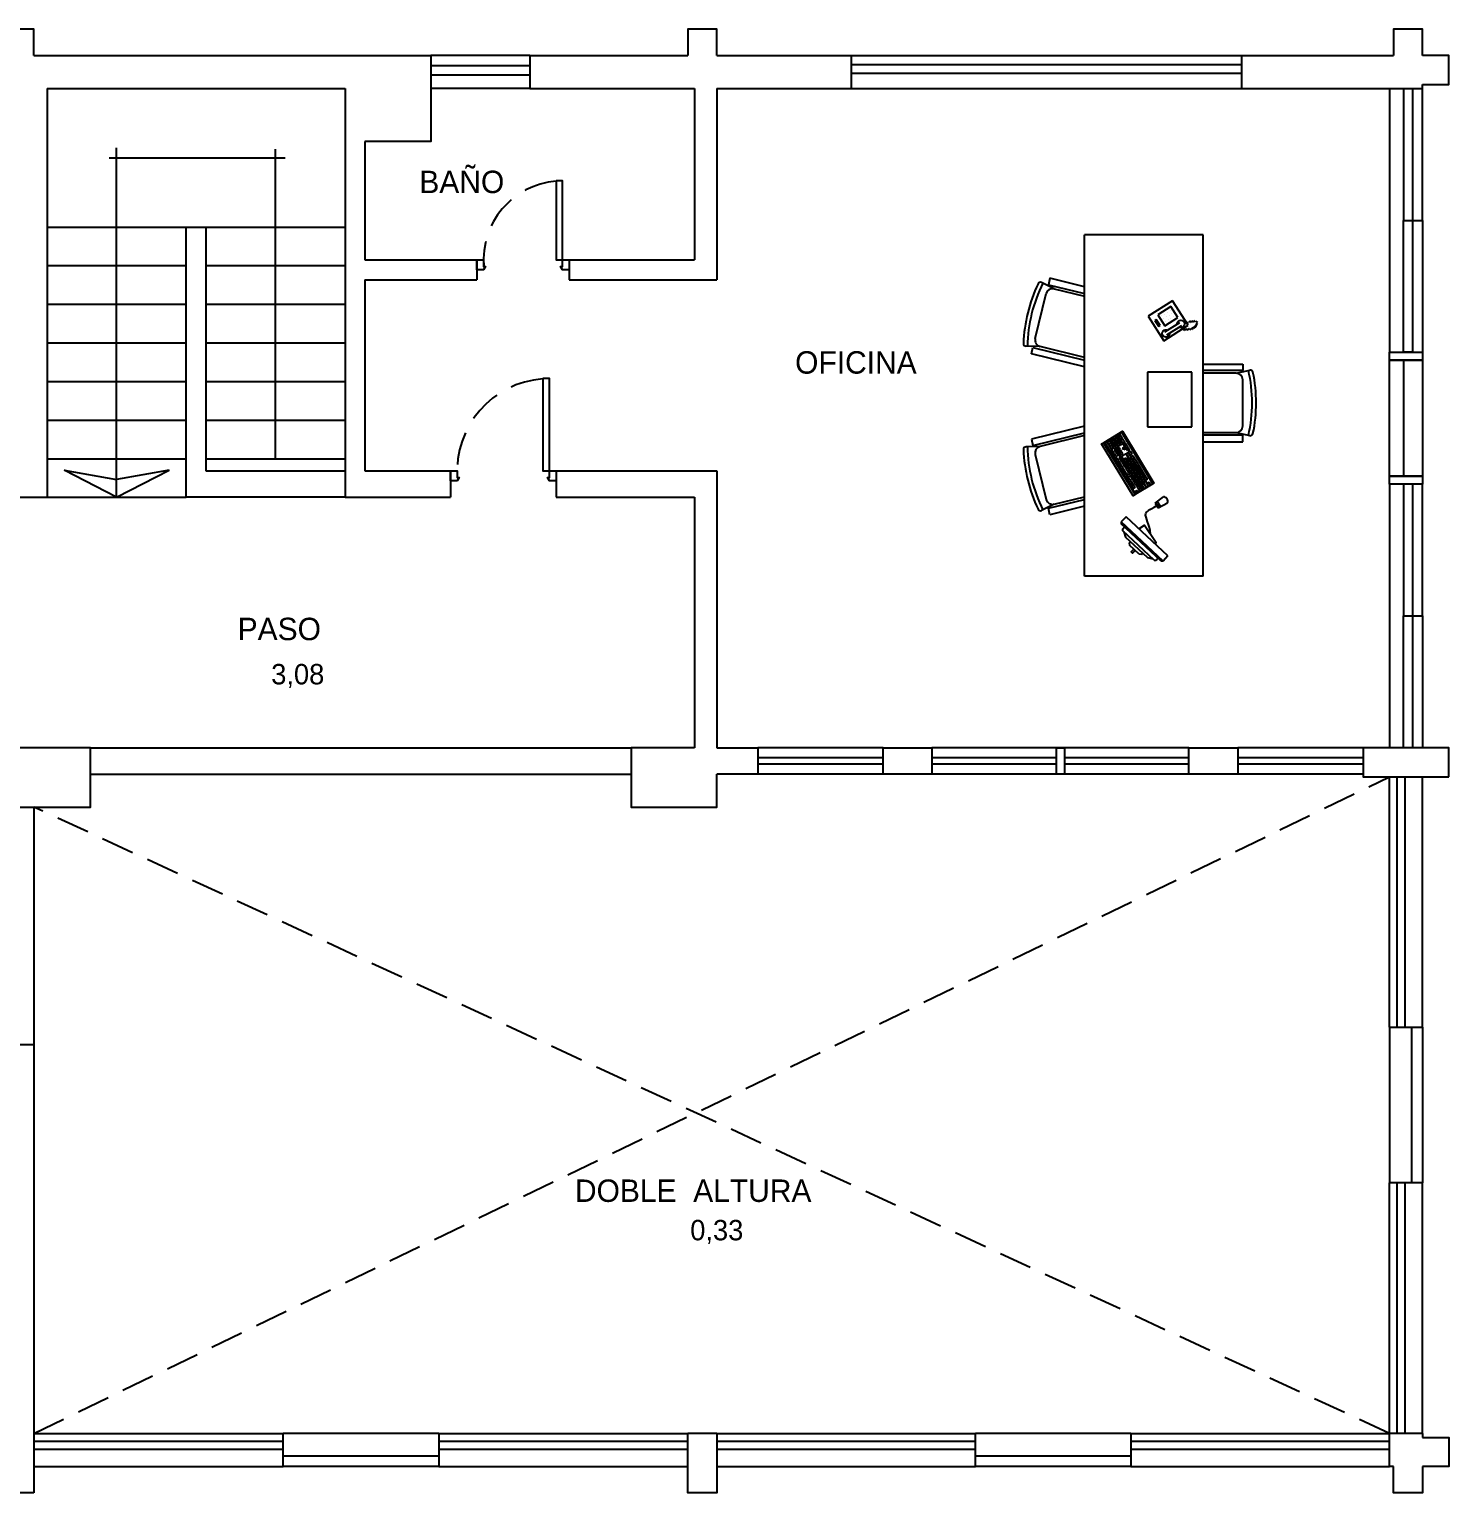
# Model space of a CAD drawing. Header units: millimetres. Extents: x 74.4 to 90.7, y 102.1 to 113.2.
# Drawn here: x 79.91 to 90.67, y 102.06 to 113.16 of the extents above; entities that cross this region are included whole.
import ezdxf
from ezdxf.enums import TextEntityAlignment as Align

# ---------------------------------------------------------------- set-up
doc = ezdxf.new("R2010")
doc.units = ezdxf.units.MM
for name, pattern in [('CONTINUA', [0]), ('DASHED', [0.75, 0.5, -0.25]), ('DASHED2', [0.375, 0.25, -0.125])]:
    doc.linetypes.add(name, pattern=pattern)
for name, color, linetype in [('0.1', 7, 'Continuous'), ('02', 2, 'Continuous'), ('AUX', 1, 'DASHED'), ('CARPINTERÍA', 1, 'Continuous'), ('MUEBLES', 252, 'CONTINUA'), ('MUROS', 4, 'Continuous')]:
    doc.layers.add(name, color=color, linetype=linetype)
doc.styles.add('STYLUS', font='stylu.ttf')

# ---------------------------------------------------------------- blocks, each defined once
blk = doc.blocks.new('RECTANG')
for p, q in [((1, 1), (0, 1)), ((0, 1), (0, 0)), ((1, 0), (1, 1)), ((0, 0), (1, 0))]:
    blk.add_line(p, q)
blk = doc.blocks.new('telefono')
for p, q in [((-0.03479, -0.053826), (-0.03479, -0.053826)), ((-0.019296, -0.053826), (-0.019296, -0.053826)), ((-0.003801, -0.053826), (-0.003801, -0.053826)), ((0.036107, -0.025859), (0.036107, -0.108497)), ((0.052635, -0.025859), (0.052635, -0.108497)), ((-0.03479, -0.069321), (-0.03479, -0.069321)), ((-0.03479, -0.084815), (-0.03479, -0.084815)), ((-0.03479, -0.10031), (-0.03479, -0.10031)), ((-0.019296, -0.069321), (-0.019296, -0.069321)), ((-0.019296, -0.084815), (-0.019296, -0.084815)), ((-0.019296, -0.10031), (-0.019296, -0.10031)), ((-0.003801, -0.069321), (-0.003801, -0.069321)), ((-0.003801, -0.084815), (-0.003801, -0.084815)), ((-0.003801, -0.10031), (-0.003801, -0.10031)), ((0.050228, -0.124668), (0.056192, -0.143474)), ((0.069414, -0.103808), (0.079331, -0.107113)), ((0.07272, -0.110419), (0.082636, -0.113724)), ((0.076025, -0.11703), (0.085942, -0.120335)), ((0.079331, -0.123641), (0.089247, -0.126947)), ((0.082636, -0.130252), (0.092553, -0.133558)), ((0.052887, -0.14678), (0.062803, -0.150085)), ((0.056192, -0.153391), (0.066109, -0.156696)), ((0.059498, -0.160002), (0.069414, -0.163307)), ((0.062803, -0.166613), (0.07272, -0.169918)), ((0.071552, -0.174626), (0.081469, -0.177931)), ((0.079331, -0.169918), (0.089247, -0.173224)), ((0.082636, -0.163307), (0.092553, -0.166613)), ((0.085942, -0.136863), (0.095858, -0.140169)), ((0.085942, -0.143474), (0.095858, -0.14678)), ((0.085942, -0.150085), (0.095858, -0.153391)), ((0.085942, -0.156696), (0.095858, -0.160002))]:
    blk.add_line(p, q)
for centre, start, end in [((0.044371, -0.025859), 298.491464, 241.508536), ((0.044371, -0.108497), 118.491464, 61.508536)]:
    blk.add_arc(centre, 0.017324, start, end)
for p, xscale, yscale, zscale in [((0.067807, -0.133941), -0.135614, 0.133941, 0.135614), ((0.011694, -0.113222), -0.061979, 0.072308, 0.061979), ((-0.001219, -0.022837), -0.033572, 0.007747, 0.033572)]:
    blk.add_blockref('RECTANG', p, dxfattribs=dict(xscale=xscale, yscale=yscale, zscale=zscale))

msp = doc.modelspace()

# ---------------------------------------------------------------- linework, layer by layer
at = {"layer": '0.1', "linetype": 'Continuous', "ltscale": 0.5}
for p, q in [((80.04333, 111.659544), (81.09833, 111.659544)), ((81.24833, 111.659544), (82.30333, 111.659544)), ((80.04333, 111.366687), (81.09833, 111.366687)), ((81.24833, 111.366687), (82.30333, 111.366687)), ((80.04333, 111.07383), (81.09833, 111.07383)), ((81.24833, 111.07383), (82.30333, 111.07383)), ((80.04333, 110.780973), (81.09833, 110.780973)), ((81.24833, 110.780973), (82.30333, 110.780973)), ((80.04333, 110.488116), (81.09833, 110.488116)), ((81.24833, 110.488116), (82.30333, 110.488116)), ((80.04333, 110.195259), (81.09833, 110.195259)), ((81.24833, 110.195259), (82.30333, 110.195259)), ((80.04333, 109.902401), (81.09833, 109.902401)), ((81.24833, 109.902401), (82.30333, 109.902401)), ((80.04333, 109.609544), (81.09833, 109.609544))]:
    msp.add_line(p, q, dxfattribs=at)
at = {"layer": '0.1', "linetype": 'DASHED2'}
for p, q in [((79.94333, 102.509544), (90.22333, 107.489544)), ((90.22333, 102.509544), (79.94333, 107.259544))]:
    msp.add_line(p, q, dxfattribs=at)
at = {"layer": '02'}
for p, q in [((80.57083, 109.609544), (80.57083, 112.259899)), ((81.77583, 109.902401), (81.77583, 112.248916)), ((80.513893, 112.184544), (81.849715, 112.184544)), ((81.09833, 109.609544), (81.09833, 111.659544)), ((81.09833, 111.659544), (81.24833, 111.659544)), ((81.24833, 111.659544), (81.24833, 109.809544)), ((80.57083, 109.609544), (80.173243, 109.814401)), ((80.173243, 109.814401), (80.57083, 109.74402)), ((80.57083, 109.609544), (80.968417, 109.814401)), ((80.968417, 109.814401), (80.57083, 109.74402)), ((81.24833, 109.809544), (82.30333, 109.809544)), ((82.30333, 109.609544), (81.09833, 109.609544)), ((80.37333, 107.709544), (84.47333, 107.709544)), ((80.37333, 107.509544), (84.47333, 107.509544)), ((79.94333, 107.259544), (79.94333, 105.459544))]:
    msp.add_line(p, q, dxfattribs=at)
at = {"layer": 'AUX', "linetype": 'Continuous', "ltscale": 0.5}
for p, q in [((83.70333, 112.959544), (82.95333, 112.959544)), ((83.70333, 112.881188), (82.95333, 112.881188)), ((83.70333, 112.812523), (82.95333, 112.812523)), ((83.70333, 112.709544), (82.95333, 112.709544)), ((90.22333, 112.709544), (90.22333, 110.709544)), ((90.330024, 112.709544), (90.330024, 111.709544)), ((90.398689, 112.709544), (90.398689, 110.709544)), ((90.47333, 111.709544), (90.47333, 110.709544)), ((90.330024, 110.649544), (90.330024, 109.769544)), ((90.22333, 109.709544), (90.22333, 107.709544)), ((90.330024, 109.709544), (90.330024, 108.709544)), ((90.398689, 109.709544), (90.398689, 107.709544)), ((90.47333, 108.709544), (90.47333, 107.709544)), ((86.38333, 107.709544), (85.43333, 107.709544)), ((88.70333, 107.709544), (86.75333, 107.709544)), ((90.02333, 107.709544), (89.07333, 107.709544)), ((86.38333, 107.633312), (85.43333, 107.633312)), ((86.38333, 107.58478), (85.43333, 107.58478)), ((87.69833, 107.633312), (86.75333, 107.633312)), ((87.69833, 107.58478), (86.75333, 107.58478)), ((88.70333, 107.633312), (87.75833, 107.633312)), ((88.70333, 107.58478), (87.75833, 107.58478)), ((90.02333, 107.633312), (89.07333, 107.633312)), ((90.02333, 107.58478), (89.07333, 107.58478)), ((86.38333, 107.509544), (85.43333, 107.509544)), ((88.70333, 107.509544), (86.75333, 107.509544)), ((90.02333, 107.509544), (89.07333, 107.509544)), ((90.22333, 105.589544), (90.22333, 107.489544)), ((90.28333, 105.589544), (90.28333, 107.489544)), ((90.34333, 105.589544), (90.34333, 107.489544)), ((90.47333, 105.589544), (90.47333, 107.489544)), ((90.22333, 105.589544), (90.47333, 105.589544)), ((90.22333, 105.589544), (90.22333, 104.409544)), ((90.393889, 104.409544), (90.393889, 105.589544)), ((90.47333, 104.409544), (90.22333, 104.409544)), ((90.22333, 102.509544), (90.22333, 104.409544)), ((90.28333, 102.509544), (90.28333, 104.409544)), ((90.34333, 102.509544), (90.34333, 104.409544)), ((90.47333, 102.509544), (90.47333, 104.409544)), ((79.94333, 102.509544), (81.83333, 102.509544)), ((83.01333, 102.509544), (81.83333, 102.509544)), ((81.83333, 102.259544), (81.83333, 102.509544)), ((83.01333, 102.509544), (83.01333, 102.259544)), ((83.01333, 102.509544), (84.90333, 102.509544)), ((85.12333, 102.509544), (87.08333, 102.509544)), ((88.26333, 102.509544), (87.08333, 102.509544)), ((87.08333, 102.259544), (87.08333, 102.509544)), ((88.26333, 102.509544), (88.26333, 102.259544)), ((88.26333, 102.509544), (90.22333, 102.509544)), ((79.94333, 102.449544), (81.83333, 102.449544)), ((79.94333, 102.389544), (81.83333, 102.389544)), ((83.01333, 102.449544), (84.90333, 102.449544)), ((83.01333, 102.389544), (84.90333, 102.389544)), ((85.12333, 102.449544), (87.08333, 102.449544)), ((85.12333, 102.389544), (87.08333, 102.389544)), ((88.26333, 102.449544), (90.22333, 102.449544)), ((88.26333, 102.389544), (90.22333, 102.389544)), ((79.94333, 102.259544), (81.83333, 102.259544)), ((81.83333, 102.338985), (83.01333, 102.338985)), ((83.01333, 102.259544), (84.90333, 102.259544)), ((85.12333, 102.259544), (87.08333, 102.259544)), ((87.08333, 102.338985), (88.26333, 102.338985)), ((88.26333, 102.259544), (90.22333, 102.259544))]:
    msp.add_line(p, q, dxfattribs=at)
for points in [[(90.398689, 112.709544), (90.398689, 111.709544), (90.47333, 111.709544), (90.47333, 112.709544)], [(90.330024, 107.709544), (90.330024, 108.709544), (90.398689, 108.709544), (90.398689, 107.709544)], [(90.47333, 105.589544), (90.47333, 104.409544)], [(83.01333, 102.259544), (81.83333, 102.259544)], [(88.26333, 102.259544), (87.08333, 102.259544)]]:
    msp.add_lwpolyline(points, dxfattribs=at)
for points in [[(90.330024, 111.709544), (90.398689, 111.709544), (90.398689, 110.709544), (90.330024, 110.709544)], [(90.22333, 110.649544), (90.22333, 110.709544), (90.47333, 110.709544), (90.47333, 110.649544)], [(90.22333, 110.649544), (90.47333, 110.649544), (90.47333, 109.769544), (90.22333, 109.769544)], [(90.22333, 109.709544), (90.22333, 109.769544), (90.47333, 109.769544), (90.47333, 109.709544)], [(90.398689, 108.709544), (90.47333, 108.709544), (90.47333, 109.709544), (90.398689, 109.709544)], [(87.69833, 107.709544), (87.75833, 107.709544), (87.75833, 107.509544), (87.69833, 107.509544)]]:
    msp.add_lwpolyline(points, close=True, dxfattribs=at)
at = {"layer": 'CARPINTERÍA', "linetype": 'Continuous', "ltscale": 0.5}
for p, q in [((86.14333, 112.959544), (89.10333, 112.959544)), ((86.14333, 112.89256), (89.10333, 112.89256)), ((86.14333, 112.825575), (89.10333, 112.825575)), ((86.14333, 112.709544), (89.10333, 112.709544))]:
    msp.add_line(p, q, dxfattribs=at)
for points in [[(83.90333, 112.010829), (83.90333, 111.409544), (83.95333, 111.409544), (84.00333, 111.409544), (84.00333, 111.334544), (84.00333, 111.334544), (84.00333, 111.334544), (83.95333, 111.334544), (83.93833, 111.359544), (83.95333, 111.359544), (83.95333, 111.409544), (83.95333, 112.010829), (83.90333, 112.010829), (83.90333, 112.010829)], [(83.35333, 111.409544), (83.35333, 111.409544), (83.35333, 111.409544), (83.35333, 111.409544), (83.35333, 111.409544), (83.35333, 111.409544), (83.35333, 111.409544), (83.35333, 111.409544), (83.35333, 111.409544), (83.35333, 111.409544), (83.35333, 111.409544), (83.35333, 111.359544), (83.36833, 111.359544), (83.35333, 111.334544), (83.30333, 111.334544), (83.30333, 111.334544), (83.30333, 111.334544), (83.30333, 111.409544), (83.35333, 111.409544)], [(83.80333, 110.511323), (83.80333, 109.809544), (83.85333, 109.809544), (83.90333, 109.809544), (83.90333, 109.734544), (83.90333, 109.734544), (83.90333, 109.734544), (83.85333, 109.734544), (83.83833, 109.759544), (83.85333, 109.759544), (83.85333, 109.809544), (83.85333, 110.511323), (83.80333, 110.511323), (83.80333, 110.511323)], [(83.15333, 109.809544), (83.15333, 109.809544), (83.15333, 109.809544), (83.15333, 109.809544), (83.15333, 109.809544), (83.15333, 109.809544), (83.15333, 109.809544), (83.15333, 109.809544), (83.15333, 109.809544), (83.15333, 109.809544), (83.15333, 109.809544), (83.15333, 109.759544), (83.16833, 109.759544), (83.15333, 109.734544), (83.10333, 109.734544), (83.10333, 109.734544), (83.10333, 109.734544), (83.10333, 109.809544), (83.15333, 109.809544)]]:
    msp.add_lwpolyline(points, close=True, dxfattribs=at)
at = {"layer": 'CARPINTERÍA', "linetype": 'DASHED2'}
for centre, radius, start, end in [((83.95333, 111.409544), 0.6, 94.780192, 184.780192), ((83.85333, 109.809544), 0.7, 94.096044, 184.096044)]:
    msp.add_arc(centre, radius, start, end, dxfattribs=at)
at = {"layer": 'MUEBLES', "linetype": 'Continuous'}
for p, q in [((87.912216, 109.012622), (87.912216, 111.600197)), ((88.812216, 111.600197), (87.912216, 111.600197)), ((88.812216, 109.012622), (88.812216, 111.600197)), ((87.681121, 111.19098), (87.586179, 111.238385)), ((87.649278, 111.270893), (87.637341, 111.222339)), ((87.637341, 111.222339), (87.912216, 111.154764)), ((87.912216, 111.206253), (87.649278, 111.270893)), ((87.537075, 110.814482), (87.62063, 111.154363)), ((87.681121, 111.19098), (87.912216, 111.134169)), ((87.573693, 110.753992), (87.467593, 110.75601)), ((87.508428, 110.697952), (87.520364, 110.746506)), ((87.912216, 110.598686), (87.508428, 110.697952)), ((87.520364, 110.746506), (87.912216, 110.650175)), ((87.912216, 110.67077), (87.573693, 110.753992)), ((88.389025, 110.559868), (88.389025, 110.144874)), ((88.724756, 110.559868), (88.389025, 110.559868)), ((88.724756, 110.144874), (88.724756, 110.559868)), ((88.812216, 110.620524), (89.111326, 110.620524)), ((89.111326, 110.570524), (88.812216, 110.570524)), ((89.061326, 110.550524), (89.16484, 110.573893)), ((89.111326, 110.620524), (89.111326, 110.570524)), ((89.061326, 110.550524), (88.812216, 110.550524)), ((89.111326, 110.150524), (89.111326, 110.500524)), ((87.912216, 110.149802), (87.508428, 110.050536)), ((88.389025, 110.144874), (88.724756, 110.144874)), ((87.508428, 110.050536), (87.520364, 110.001982)), ((87.520364, 110.001982), (87.912216, 110.098314)), ((87.912216, 110.077718), (87.573693, 109.994497)), ((88.812216, 110.100524), (89.061326, 110.100524)), ((89.111326, 110.080524), (88.812216, 110.080524)), ((88.812216, 110.030524), (89.111326, 110.030524)), ((89.061326, 110.100524), (89.16484, 110.077156)), ((89.111326, 110.030524), (89.111326, 110.080524)), ((87.573693, 109.994497), (87.467593, 109.992478)), ((87.537075, 109.934006), (87.62063, 109.594126)), ((87.681121, 109.557508), (87.586179, 109.510103)), ((87.637341, 109.52615), (87.912216, 109.593724)), ((87.681121, 109.557508), (87.912216, 109.61432)), ((88.447938, 109.563898), (88.510557, 109.614247)), ((88.447938, 109.563898), (88.469983, 109.530521)), ((88.463762, 109.575118), (88.450114, 109.563753)), ((88.450114, 109.563753), (88.470704, 109.532581)), ((88.463696, 109.573923), (88.451303, 109.563533)), ((88.451303, 109.563533), (88.46115, 109.548625)), ((88.46115, 109.548625), (88.474557, 109.55748)), ((88.474557, 109.55748), (88.463696, 109.573923)), ((88.486577, 109.540576), (88.463762, 109.575118)), ((88.469983, 109.530521), (88.54087, 109.568354)), ((87.649278, 109.477595), (87.637341, 109.52615)), ((87.912216, 109.542235), (87.649278, 109.477595)), ((88.225922, 109.462208), (88.189453, 109.423242)), ((88.54367, 109.164818), (88.225922, 109.462208)), ((88.470704, 109.532581), (88.486577, 109.540576)), ((88.189453, 109.423242), (88.189962, 109.407864)), ((88.507201, 109.125852), (88.189453, 109.423242)), ((88.491822, 109.125343), (88.189962, 109.407864)), ((88.200678, 109.371547), (88.213793, 109.385559)), ((88.201187, 109.356169), (88.200678, 109.371547)), ((88.439498, 109.133126), (88.201187, 109.356169)), ((88.209383, 109.348498), (88.221882, 109.308251)), ((88.390317, 109.150608), (88.221882, 109.308251)), ((88.250762, 109.262069), (88.260317, 109.272278)), ((88.250762, 109.262069), (88.252896, 109.245435)), ((88.325588, 109.1774), (88.252896, 109.245435)), ((88.342326, 109.176371), (88.325588, 109.1774)), ((88.342326, 109.176371), (88.351882, 109.18658)), ((88.431302, 109.140797), (88.390317, 109.150608)), ((88.439498, 109.133126), (88.454877, 109.133635)), ((88.454877, 109.133635), (88.467991, 109.147647)), ((88.507201, 109.125852), (88.491822, 109.125343)), ((88.54367, 109.164818), (88.507201, 109.125852)), ((88.812216, 109.012622), (87.912216, 109.012622))]:
    msp.add_line(p, q, dxfattribs=at)
for points in [[(88.055701, 110.023988), (88.295001, 109.630592), (88.279084, 109.62091), (88.039784, 110.014305)], [(88.298797, 109.632902), (88.059497, 110.026297), (88.190644, 110.106072), (88.429943, 109.712677)], [(88.106254, 109.959788), (88.066412, 110.025288), (88.080361, 110.033773), (88.120204, 109.968274)], [(88.103168, 110.029102), (88.094764, 110.042917), (88.125871, 110.061839), (88.134275, 110.048024)], [(88.11367, 110.011836), (88.105267, 110.025651), (88.119096, 110.034063), (88.127499, 110.020248)], [(88.124173, 109.99457), (88.11577, 110.008384), (88.129599, 110.016796), (88.138002, 110.002982)], [(88.130949, 110.022346), (88.122545, 110.036161), (88.136374, 110.044573), (88.144777, 110.030758)], [(88.137724, 110.050122), (88.129321, 110.063937), (88.143149, 110.072349), (88.151553, 110.058534)], [(88.141452, 110.00508), (88.133048, 110.018895), (88.146877, 110.027307), (88.15528, 110.013492)], [(88.148227, 110.032856), (88.139823, 110.046671), (88.153652, 110.055083), (88.162056, 110.041268)], [(88.151954, 109.987814), (88.143551, 110.001629), (88.15738, 110.01004), (88.165783, 109.996226)], [(88.155002, 110.060633), (88.146599, 110.074447), (88.175786, 110.092202), (88.184189, 110.078387)], [(88.15873, 110.01559), (88.150326, 110.029405), (88.164155, 110.037817), (88.172558, 110.024002)], [(88.165505, 110.043366), (88.157102, 110.057181), (88.17093, 110.065593), (88.179334, 110.051778)], [(88.169233, 109.998324), (88.160829, 110.012139), (88.174658, 110.020551), (88.183061, 110.006736)], [(88.176008, 110.0261), (88.167605, 110.039915), (88.181433, 110.048327), (88.189837, 110.034512)], [(88.180864, 110.052709), (88.17246, 110.066524), (88.186289, 110.074936), (88.194692, 110.061121)], [(88.186511, 110.008834), (88.178107, 110.022649), (88.191936, 110.031061), (88.20034, 110.017246)], [(88.201869, 110.018177), (88.182963, 110.049258), (88.196792, 110.05767), (88.215698, 110.026589)], [(88.429943, 109.712677), (88.190644, 110.106072), (88.198379, 110.110777), (88.437678, 109.717382)], [(88.215575, 109.996726), (88.207172, 110.010541), (88.221, 110.018953), (88.229404, 110.005138)], [(88.226078, 109.97946), (88.217675, 109.993275), (88.231503, 110.001687), (88.239907, 109.987872)], [(88.119265, 109.938141), (88.110861, 109.951956), (88.12469, 109.960368), (88.133094, 109.946553)], [(88.129768, 109.920875), (88.121364, 109.93469), (88.135193, 109.943102), (88.143596, 109.929287)], [(88.134676, 109.977303), (88.126273, 109.991118), (88.140101, 109.99953), (88.148505, 109.985715)], [(88.140271, 109.903609), (88.131867, 109.917424), (88.145696, 109.925836), (88.154099, 109.912021)], [(88.147582, 109.955366), (88.139179, 109.969181), (88.153007, 109.977593), (88.161411, 109.963778)], [(88.156216, 109.878115), (88.147813, 109.89193), (88.161642, 109.900342), (88.170045, 109.886527)], [(88.158085, 109.9381), (88.149681, 109.951915), (88.16351, 109.960327), (88.171914, 109.946512)], [(88.16486, 109.965877), (88.156457, 109.979691), (88.170285, 109.988103), (88.178689, 109.974288)], [(88.168588, 109.920834), (88.160184, 109.934649), (88.174013, 109.943061), (88.182416, 109.929246)], [(88.175363, 109.94861), (88.16696, 109.962425), (88.180788, 109.970837), (88.189192, 109.957022)], [(88.184515, 109.895372), (88.176111, 109.909186), (88.18994, 109.917598), (88.198343, 109.903783)], [(88.185866, 109.931344), (88.177463, 109.945159), (88.191291, 109.953571), (88.199695, 109.939756)], [(88.194909, 109.878285), (88.186505, 109.892099), (88.200334, 109.900511), (88.208737, 109.886696)], [(88.20976, 109.969534), (88.201356, 109.983348), (88.215185, 109.99176), (88.223588, 109.977945)], [(88.218379, 109.878615), (88.209976, 109.89243), (88.223804, 109.900842), (88.232208, 109.887027)], [(88.254926, 109.896363), (88.228032, 109.940576), (88.241861, 109.948988), (88.268755, 109.904775)], [(88.236581, 109.962194), (88.228177, 109.976009), (88.242006, 109.984421), (88.25041, 109.970606)], [(88.24185, 109.878946), (88.233446, 109.892761), (88.247275, 109.901173), (88.255678, 109.887358)], [(88.255571, 109.929893), (88.24338, 109.949935), (88.257209, 109.958347), (88.2694, 109.938305)], [(88.26532, 109.879276), (88.256916, 109.893091), (88.270745, 109.901503), (88.279149, 109.887688)], [(88.276231, 109.895929), (88.26404, 109.915971), (88.277869, 109.924383), (88.29006, 109.904341)], [(88.358218, 109.761147), (88.278, 109.893022), (88.291829, 109.901434), (88.372047, 109.769559)], [(88.166719, 109.860849), (88.158316, 109.874664), (88.172145, 109.883076), (88.180548, 109.869261)], [(88.177222, 109.843583), (88.168819, 109.857398), (88.182647, 109.86581), (88.191051, 109.851995)], [(88.187725, 109.826317), (88.179322, 109.840132), (88.19315, 109.848544), (88.201554, 109.834729)], [(88.202256, 109.802429), (88.193853, 109.816244), (88.207681, 109.824656), (88.216085, 109.810841)], [(88.205303, 109.861197), (88.196899, 109.875012), (88.210728, 109.883424), (88.219131, 109.869609)], [(88.212759, 109.785163), (88.204355, 109.798978), (88.218184, 109.80739), (88.226588, 109.793575)], [(88.215696, 109.84411), (88.207293, 109.857925), (88.221122, 109.866337), (88.229525, 109.852522)], [(88.223262, 109.767897), (88.214858, 109.781712), (88.228687, 109.790123), (88.23709, 109.776309)], [(88.22609, 109.827023), (88.217687, 109.840838), (88.231516, 109.84925), (88.239919, 109.835435)], [(88.228773, 109.861528), (88.22037, 109.875343), (88.234198, 109.883755), (88.242602, 109.86994)], [(88.236484, 109.809936), (88.228081, 109.823751), (88.24191, 109.832163), (88.250313, 109.818348)], [(88.239167, 109.844441), (88.230763, 109.858256), (88.244592, 109.866668), (88.252996, 109.852853)], [(88.246878, 109.792849), (88.238475, 109.806664), (88.252303, 109.815076), (88.260707, 109.801261)], [(88.249561, 109.827354), (88.241157, 109.841169), (88.254986, 109.849581), (88.26339, 109.835766)], [(88.252243, 109.861859), (88.24384, 109.875674), (88.257669, 109.884085), (88.266072, 109.870271)], [(88.257272, 109.775762), (88.248869, 109.789577), (88.262697, 109.797989), (88.271101, 109.784174)], [(88.259955, 109.810267), (88.251551, 109.824082), (88.26538, 109.832494), (88.273783, 109.818679)], [(88.262637, 109.844772), (88.254234, 109.858587), (88.268063, 109.866998), (88.276466, 109.853184)], [(88.267666, 109.758675), (88.259263, 109.77249), (88.273091, 109.780902), (88.281495, 109.767087)], [(88.270349, 109.79318), (88.261945, 109.806995), (88.275774, 109.815407), (88.284177, 109.801592)], [(88.273031, 109.827685), (88.264628, 109.8415), (88.278457, 109.849911), (88.28686, 109.836097)], [(88.275714, 109.862189), (88.26731, 109.876004), (88.281139, 109.884416), (88.289543, 109.870601)], [(88.280743, 109.776093), (88.272339, 109.789908), (88.286168, 109.79832), (88.294571, 109.784505)], [(88.283425, 109.810598), (88.275022, 109.824413), (88.28885, 109.832824), (88.297254, 109.81901)], [(88.286108, 109.845102), (88.277704, 109.858917), (88.291533, 109.867329), (88.299937, 109.853514)], [(88.291137, 109.759006), (88.282733, 109.772821), (88.296562, 109.781233), (88.304965, 109.767418)], [(88.293819, 109.793511), (88.285416, 109.807325), (88.299244, 109.815737), (88.307648, 109.801923)], [(88.296502, 109.828015), (88.288098, 109.84183), (88.301927, 109.850242), (88.31033, 109.836427)], [(88.304213, 109.776424), (88.29581, 109.790238), (88.309638, 109.79865), (88.318042, 109.784836)], [(88.306896, 109.810928), (88.298492, 109.824743), (88.312321, 109.833155), (88.320724, 109.81934)], [(88.314607, 109.759337), (88.306203, 109.773151), (88.320032, 109.781563), (88.328436, 109.767748)], [(88.31729, 109.793841), (88.308886, 109.807656), (88.322715, 109.816068), (88.331118, 109.802253)], [(88.327683, 109.776754), (88.31928, 109.790569), (88.333109, 109.798981), (88.341512, 109.785166)], [(88.338077, 109.759667), (88.329674, 109.773482), (88.343503, 109.781894), (88.351906, 109.768079)], [(88.233765, 109.750631), (88.225361, 109.764445), (88.23919, 109.772857), (88.247593, 109.759042)], [(88.247712, 109.727702), (88.239309, 109.741517), (88.253137, 109.749929), (88.261541, 109.736114)], [(88.258215, 109.710436), (88.249811, 109.724251), (88.26364, 109.732662), (88.272044, 109.718848)], [(88.268718, 109.69317), (88.260314, 109.706984), (88.274143, 109.715396), (88.282546, 109.701581)], [(88.27806, 109.741588), (88.269657, 109.755403), (88.283485, 109.763815), (88.291889, 109.75)], [(88.279221, 109.675903), (88.270817, 109.689718), (88.284646, 109.69813), (88.293049, 109.684315)], [(88.288454, 109.724501), (88.28005, 109.738316), (88.293879, 109.746728), (88.302283, 109.732913)], [(88.298848, 109.707414), (88.290444, 109.721229), (88.304273, 109.729641), (88.312677, 109.715826)], [(88.30153, 109.741919), (88.293127, 109.755734), (88.306956, 109.764146), (88.315359, 109.750331)], [(88.309242, 109.690327), (88.300838, 109.704142), (88.314667, 109.712554), (88.32307, 109.698739)], [(88.311924, 109.724832), (88.303521, 109.738647), (88.31735, 109.747059), (88.325753, 109.733244)], [(88.319636, 109.67324), (88.311232, 109.687055), (88.325061, 109.695467), (88.333464, 109.681652)], [(88.322318, 109.707745), (88.313915, 109.72156), (88.327743, 109.729972), (88.336147, 109.716157)], [(88.325001, 109.74225), (88.316597, 109.756064), (88.330426, 109.764476), (88.33883, 109.750661)], [(88.33003, 109.656153), (88.321626, 109.669968), (88.335455, 109.67838), (88.343858, 109.664565)], [(88.332712, 109.690658), (88.324309, 109.704473), (88.338137, 109.712885), (88.346541, 109.69907)], [(88.335395, 109.725163), (88.326991, 109.738977), (88.34082, 109.747389), (88.349223, 109.733574)], [(88.347308, 109.666663), (88.334995, 109.686906), (88.348823, 109.695318), (88.361137, 109.675075)], [(88.345789, 109.708076), (88.337385, 109.72189), (88.351214, 109.730302), (88.359617, 109.716487)], [(88.348471, 109.74258), (88.340068, 109.756395), (88.353897, 109.764807), (88.3623, 109.750992)], [(88.364586, 109.677174), (88.347386, 109.70545), (88.361214, 109.713862), (88.378415, 109.685586)], [(88.358865, 109.725493), (88.350462, 109.739308), (88.36429, 109.74772), (88.372694, 109.733905)], [(88.37245, 109.737752), (88.360259, 109.757793), (88.374087, 109.766205), (88.386278, 109.746164)], [(88.381864, 109.687684), (88.360632, 109.722589), (88.37446, 109.731001), (88.395693, 109.696096)], [(88.397223, 109.697026), (88.385032, 109.717068), (88.39886, 109.72548), (88.411051, 109.705438)], [(88.30173, 109.6389), (88.293326, 109.652714), (88.307155, 109.661126), (88.315558, 109.647311)], [(88.470968, 109.53376), (88.461122, 109.548668), (88.474528, 109.557523), (88.485319, 109.541187)], [(88.294446, 109.206547), (88.284038, 109.216288), (88.264022, 109.194902), (88.27443, 109.18516)]]:
    msp.add_lwpolyline(points, close=True, dxfattribs=at)
for points in [[(88.225265, 109.906605), (88.207953, 109.896074), (88.193646, 109.919593), (88.22472, 109.938496), (88.24537, 109.904548), (88.231609, 109.896177), (88.225265, 109.906605)], [(88.324003, 109.370411), (88.366956, 109.398781), (88.454602, 109.266086), (88.443385, 109.258677)]]:
    msp.add_lwpolyline(points, dxfattribs=at)
for centre, radius, start, end in [((88.59525, 110.734554), 1.148038, 154.482872, 177.894066), ((88.59525, 110.734554), 1.11744, 153.466971, 178.909968), ((87.577245, 111.220492), 0.02, 63.466971, 154.482872), ((87.669185, 111.142426), 0.05, 76.188469, 166.188469), ((87.58563, 110.802546), 0.05, 166.188469, 256.188469), ((87.467974, 110.776007), 0.02, 177.894066, 268.909968), ((88.064666, 110.325524), 1.11744, 347.278501, 12.721499), ((89.169245, 110.554384), 0.02, 11.705597, 102.721499), ((88.064666, 110.325524), 1.148038, 348.294403, 11.705597), ((89.061326, 110.500524), 0.05, 0, 90), ((89.061326, 110.150524), 0.05, 270, 0), ((89.169245, 110.096665), 0.02, 257.278501, 348.294403), ((87.467974, 109.972482), 0.02, 91.090032, 182.105934), ((88.59525, 110.013934), 1.148038, 182.105934, 205.517128), ((88.59525, 110.013934), 1.11744, 181.090032, 206.533029), ((87.58563, 109.945942), 0.05, 103.811531, 193.811531), ((87.669185, 109.606062), 0.05, 193.811531, 283.811531), ((88.506942, 109.578902), 0.03553, 342.73102, 84.158951), ((87.577245, 109.527997), 0.02, 205.517128, 296.533029)]:
    msp.add_arc(centre, radius, start, end, dxfattribs=at)
msp.add_open_spline([(88.410779, 109.332434), (88.409942, 109.398076), (88.343595, 109.491372), (88.399988, 109.509708), (88.45896, 109.54721)], degree=3, knots=[0.0639772089, 0.0639772089, 0.0639772089, 0.0639772089, 0.2785279522, 0.4013402705, 0.4013402705, 0.4013402705, 0.4013402705], dxfattribs=at)
at = {"layer": 'MUROS'}
for p, q in [((86.14333, 112.709544), (86.14333, 112.959544)), ((89.10333, 112.709544), (89.10333, 112.959544)), ((80.04333, 112.709544), (82.30333, 112.709544)), ((80.04333, 112.709544), (80.04333, 109.609544)), ((82.30333, 112.709544), (82.30333, 109.609544)), ((83.70333, 112.709544), (84.95333, 112.709544)), ((84.95333, 112.709544), (84.95333, 111.409544)), ((85.12333, 112.709544), (86.14333, 112.709544)), ((85.12333, 112.709544), (85.12333, 111.259544)), ((89.10333, 112.709544), (90.47333, 112.709544)), ((82.45333, 112.309544), (82.45333, 111.409544)), ((82.45333, 111.409544), (83.30333, 111.409544)), ((83.30333, 111.409544), (83.30333, 111.259544)), ((84.00333, 111.409544), (84.95333, 111.409544)), ((84.00333, 111.409544), (84.00333, 111.259544)), ((82.45333, 111.259544), (83.30333, 111.259544)), ((82.45333, 111.259544), (82.45333, 109.809544)), ((84.00333, 111.259544), (85.12333, 111.259544)), ((82.45333, 109.809544), (83.10333, 109.809544)), ((83.10333, 109.809544), (83.10333, 109.609544)), ((83.90333, 109.809544), (85.12333, 109.809544)), ((83.90333, 109.809544), (83.90333, 109.609544)), ((85.12333, 109.809544), (85.12333, 107.709544)), ((79.08333, 109.609544), (80.04333, 109.609544)), ((82.30333, 109.609544), (83.10333, 109.609544)), ((83.90333, 109.609544), (84.95333, 109.609544)), ((84.95333, 109.609544), (84.95333, 107.709544)), ((89.07333, 107.709544), (89.07333, 107.509544)), ((79.66333, 105.459544), (79.94333, 105.459544)), ((79.94333, 105.459544), (79.94333, 102.059544)), ((85.12333, 102.509544), (84.90333, 102.509544)), ((90.47333, 102.509544), (90.22333, 102.509544)), ((90.22333, 102.259544), (90.22333, 102.509544))]:
    msp.add_line(p, q, dxfattribs=at)
for points in [[(79.94333, 112.959544), (79.94333, 113.159544), (79.72333, 113.159544), (79.72333, 112.959544)], [(85.12333, 112.959544), (85.12333, 113.159544), (84.90333, 113.159544), (84.90333, 112.959544)], [(90.47333, 112.959544), (90.47333, 113.159544), (90.25333, 113.159544), (90.25333, 112.959544)], [(79.94333, 112.959544), (82.95333, 112.959544)], [(82.95333, 112.959544), (82.95333, 112.309544), (82.45333, 112.309544)], [(83.70333, 112.959544), (84.90333, 112.959544)], [(83.70333, 112.959544), (83.70333, 112.709544)], [(85.12333, 112.959544), (86.14333, 112.959544)], [(89.10333, 112.959544), (90.25333, 112.959544)], [(90.47333, 112.739544), (90.67333, 112.739544), (90.67333, 112.959544), (90.47333, 112.959544)], [(90.47333, 112.709544), (90.47333, 112.739544)], [(84.95333, 107.709544), (84.47333, 107.709544), (84.47333, 107.259544), (85.12333, 107.259544), (85.12333, 107.509544)], [(85.12333, 107.709544), (85.43333, 107.709544), (85.43333, 107.509544), (85.12333, 107.509544)], [(79.94333, 102.059544), (79.72333, 102.059544), (79.72333, 102.509544)], [(85.12333, 102.509544), (85.12333, 102.059544), (84.90333, 102.059544), (84.90333, 102.509544)], [(90.47333, 102.509544), (90.47333, 102.479544)], [(90.47333, 102.479544), (90.67333, 102.479544), (90.67333, 102.259544), (90.47333, 102.259544)], [(90.25333, 102.259544), (90.22333, 102.259544)], [(90.47333, 102.259544), (90.47333, 102.059544), (90.25333, 102.059544), (90.25333, 102.259544)]]:
    msp.add_lwpolyline(points, dxfattribs=at)
for points in [[(79.72333, 107.259544), (80.37333, 107.259544), (80.37333, 107.709544), (79.72333, 107.709544)], [(86.38333, 107.709544), (86.75333, 107.709544), (86.75333, 107.509544), (86.38333, 107.509544)], [(88.70333, 107.709544), (89.07333, 107.709544), (89.07333, 107.509544), (88.70333, 107.509544)], [(90.67333, 107.489544), (90.67333, 107.709544), (90.02333, 107.709544), (90.02333, 107.489544), (90.67333, 107.489544)]]:
    msp.add_lwpolyline(points, close=True, dxfattribs=at)

# ---------------------------------------------------------------- block references
at = {"layer": 'MUEBLES', "linetype": 'Continuous', "xscale": -1.623274, "yscale": 1.623274, "zscale": 1.623274, "rotation": 122.598098}
msp.add_blockref('telefono', (88.454287, 110.890199), dxfattribs=at)

# ---------------------------------------------------------------- texts
at = {"layer": '02', "linetype": 'Continuous', "ltscale": 0.1, "style": 'STYLUS'}
for s, p in [('BAÑO', (82.866355, 111.917086)), ('OFICINA', (85.71638, 110.547507)), ('PASO', (81.488614, 108.526064)), ('DOBLE  ALTURA', (84.046453, 104.265407))]:
    msp.add_text(s, height=0.17, dxfattribs=at).set_placement(p)
for s, p in [('3,08', (81.944463, 108.190779)), ('0,33', (85.122243, 103.974055))]:
    msp.add_text(s, height=0.1547, dxfattribs=at).set_placement(p, align=Align.CENTER)

doc.saveas('drawing.dxf')
